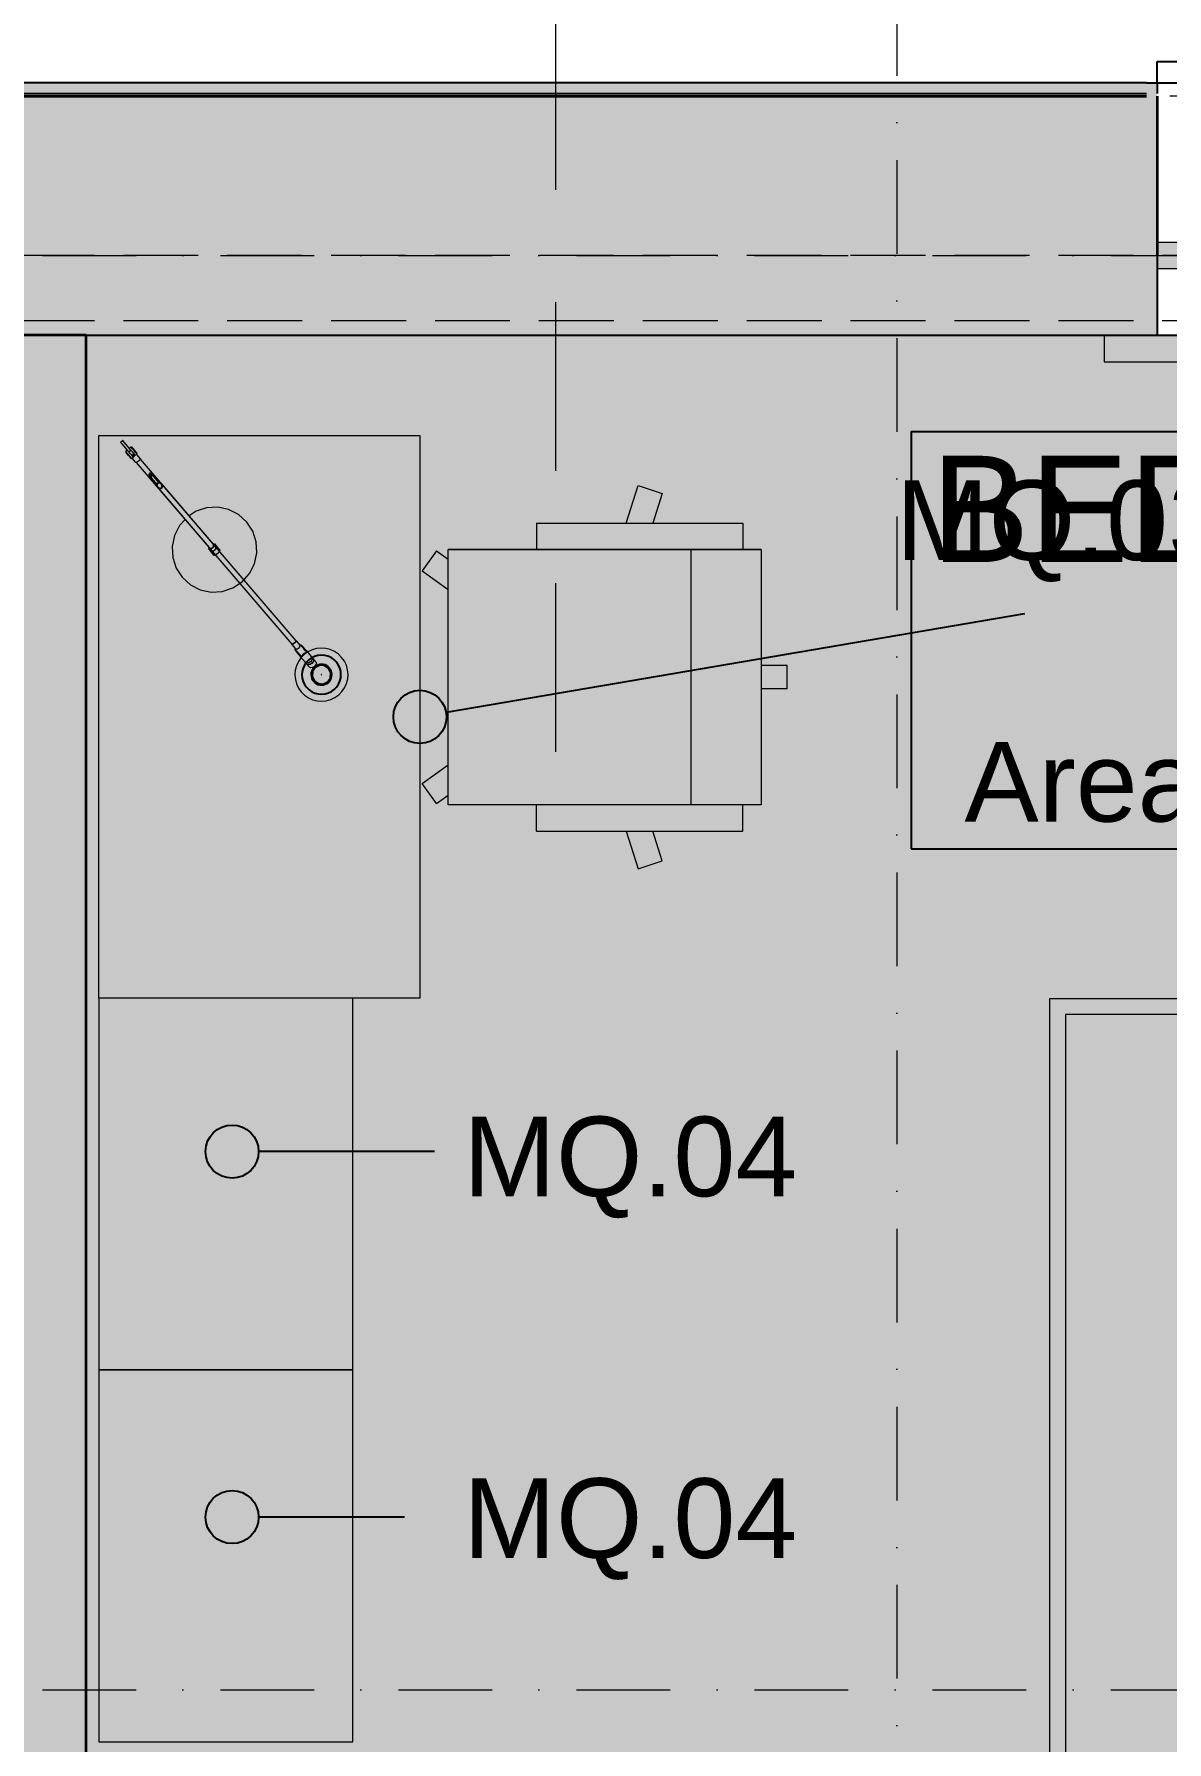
# Model space of a CAD drawing. Header units: millimetres. Extents: x -14278 to 103595, y -22378 to 34603.
# Drawn here: x 66065 to 68198, y -5315 to -2101 of the extents above; entities that cross this region are included whole.
import ezdxf
from ezdxf.enums import TextEntityAlignment as Align

# ---------------------------------------------------------------- set-up
doc = ezdxf.new("R2010")
doc.units = ezdxf.units.MM
doc.header["$MEASUREMENT"] = 0
for name, pattern in [('Dashed', [282.222223, 141.111112, -141.111112]), ('Dot & Dashed', [335.138881, 176.388884, -88.194442, 0, -70.555556]), ('Hidden Line', [195.611112, 141.111112, -54.5]), ('Long Dashed', [529.166651, 317.499995, -211.666656])]:
    doc.linetypes.add(name, pattern=pattern)
for name, color, linetype in [('A-Zz_20_10_90-T_TextFFEInternal', 7, 'Continuous'), ('A-Zz_60_50_80-P_MarkerSection', 7, 'Continuous'), ('NewA-Ee_25_10-M_WallsExternal', 7, 'Continuous'), ('NewA-Ee_25_10-M_WallsInternal', 7, 'Continuous'), ('NewA-Ee_30_10-M_Roofs', 7, 'Continuous'), ('NewA-Ee_30_40-M_Floors', 7, 'Continuous'), ('NewA-Ee_40_20-M_GeneralFFAndEInternalFixed', 7, 'Continuous'), ('NewA-Ee_40_20-M_GeneralFFAndEInternalMovable', 7, 'Continuous'), ('NewA-SL-M_SpacesInternal', 7, 'Continuous'), ('NewA-Ss_30_25-M_CeilingAndSoffitSystems', 7, 'Continuous'), ('NewA-Zz_20_10_90-T_TextFFEInternal', 7, 'Continuous'), ('NewA-Zz_35_40_80-M_GridStructural', 7, 'Continuous'), ('NewA-Zz_50_90_00-M_GrossInternal', 7, 'Continuous'), ('NewA-Zz_60_50_90-P_VoidOpening', 7, 'Continuous')]:
    doc.layers.add(name, color=color, linetype=linetype)
doc.styles.add('GENERATED_STYLE_1', font='')
doc.styles.get('GENERATED_STYLE_1').set_extended_font_data('Arial')

# ---------------------------------------------------------------- blocks, each defined once
blk = doc.blocks.new('Slab_29_2', base_point=(94289.5, -11216.8))
at = {"layer": 'NewA-Ee_30_40-M_Floors', "linetype": 'Continuous', "lineweight": 13}
blk.add_hatch(color=254, dxfattribs=at).paths.add_polyline_path([(94289.5, -11216.8), (94289.5, -4919.6), (96739.2, -4919.6), (96739.2, -2667.5), (62189.8, -2667.5), (62189.8, -11216.8)])
at = {"layer": 'NewA-Ee_30_40-M_Floors', "color": 6, "linetype": 'Continuous', "lineweight": 13, "flags": 128}
blk.add_lwpolyline([(94289.5, -11216.8), (62189.8, -11216.8), (62189.8, -2667.5), (96739.2, -2667.5), (96739.2, -4919.6), (94289.5, -4919.6)], close=True, dxfattribs=at)
blk = doc.blocks.new('BEDROOM_203_40_2', base_point=(68474.8, -3202.3))
at = {"layer": 'NewA-SL-M_SpacesInternal', "color": 253, "linetype": 'Continuous', "lineweight": 13}
for p, q in [((66163.1, -2667.5), (66163.1, -6670.9)), ((69991, -2667.5), (66163.1, -2667.5))]:
    blk.add_line(p, q, dxfattribs=at)
at = {"layer": 'NewA-SL-M_SpacesInternal', "linetype": 'Continuous'}
for p, q in [((67716.1, -2848.7), (67716.1, -3163)), ((67716.1, -2848.7), (69233.4, -2848.7)), ((67716.1, -3163), (67716.1, -3398.7)), ((67716.1, -3398.7), (67716.1, -3634.4)), ((67716.1, -3634.4), (69233.4, -3634.4))]:
    blk.add_line(p, q, dxfattribs=at)
at = {"layer": 'NewA-SL-M_SpacesInternal', "color": 5, "lineweight": 70, "style": 'GENERATED_STYLE_1'}
for tag, height, p in [('ROOM_NAME', 200, (68474.8, -2894.4)), ('ROOM_NUMBER', 150, (68474.8, -3197.3)), ('adj_text', 150, (68474.8, -3433))]:
    blk.add_attdef(tag, text='', height=height, dxfattribs=at).set_placement(p, align=Align.TOP_CENTER)
blk = doc.blocks.new('Slab_39_2', base_point=(66163.1, -2667.5))
at = {"layer": 'NewA-Ss_30_25-M_CeilingAndSoffitSystems', "linetype": 'Continuous', "lineweight": 0}
blk.add_hatch(color=255, dxfattribs=at).paths.add_polyline_path([(66163.1, -2667.5), (66163.1, -6670.9), (66987.5, -6670.9), (66987.5, -9621.9), (68216, -9621.9), (68216, -6670.9), (69991, -6670.9), (69991, -2667.5)])
at = {"layer": 'NewA-Ss_30_25-M_CeilingAndSoffitSystems', "color": 6, "linetype": 'Continuous', "lineweight": 13, "flags": 128}
blk.add_lwpolyline([(66163.1, -2667.5), (69991, -2667.5), (69991, -6670.9), (68216, -6670.9), (68216, -9621.9), (66987.5, -9621.9), (66987.5, -6670.9), (66163.1, -6670.9)], close=True, dxfattribs=at)
blk = doc.blocks.new('Double Window 19_2')
at = {"layer": 'NewA-Ee_25_10-M_WallsExternal', "linetype": 'Continuous', "lineweight": 13}
for points in [[(-750, 0), (-750, -50), (-700, -50), (-700, 0)], [(0, -50), (0, 0), (-50, 0), (-50, -50)], [(0, 0), (0, -50), (50, -50), (50, 0)], [(750, -50), (750, 0), (700, 0), (700, -50)]]:
    blk.add_hatch(color=104, dxfattribs=at).paths.add_polyline_path(points)
at = {"layer": 'NewA-Ee_25_10-M_WallsExternal', "linetype": 'Continuous'}
for p, q in [((-750, 300), (-750, 340)), ((-750, 340), (750, 340)), ((750, 340), (750, 300)), ((-700, 0), (-50, 0)), ((50, 0), (700, 0)), ((-750, -24.9), (-750, -50)), ((-700, -25), (-50, -25)), ((50, -25), (700, -25)), ((750, -24.9), (750, -50)), ((-50, -50), (-700, -50)), ((700, -50), (50, -50)), ((-750, -175.2), (750, -175.2))]:
    blk.add_line(p, q, dxfattribs=at)
at = {"layer": 'NewA-Ee_25_10-M_WallsExternal', "linetype": 'Dashed'}
blk.add_line((-750, 300), (750, 300), dxfattribs=at)
at = {"layer": 'NewA-Ee_25_10-M_WallsExternal', "color": 24, "linetype": 'Continuous', "lineweight": 13}
for p, q in [((-750, 0), (-700, 0)), ((-700, 0), (-700, -50)), ((-50, -50), (-50, 0)), ((-50, 0), (0, 0)), ((0, 0), (50, 0)), ((50, 0), (50, -50)), ((700, -50), (700, 0)), ((700, 0), (750, 0)), ((-700, -50), (-750, -50)), ((0, -50), (-50, -50)), ((50, -50), (0, -50)), ((750, -50), (700, -50))]:
    blk.add_line(p, q, dxfattribs=at)
at = {"layer": 'NewA-Ee_25_10-M_WallsExternal', "color": 92, "linetype": 'Continuous', "lineweight": 35}
for p, q in [((-750, 0), (-750, -24.9)), ((750, 0), (750, -24.9))]:
    blk.add_line(p, q, dxfattribs=at)
blk = doc.blocks.new('Wall_68_2', base_point=(62039.5, -2517.3))
at = {"layer": 'NewA-Ee_25_10-M_WallsExternal', "linetype": 'Continuous', "lineweight": 13}
for points in [[(68159.4, -2192.3), (61714.6, -2192.3), (61734.7, -2212.5), (68159.4, -2212.5)], [(61739.5, -2217.2), (62039.5, -2517.3), (68179.5, -2517.3), (68179.5, -2492.3), (68159.4, -2492.3), (68159.4, -2217.2)], [(68159.4, -2192.3), (68159.4, -2492.3), (68179.5, -2492.3), (68179.5, -2192.3)], [(62039.5, -2517.3), (62109.9, -2587.6), (68166.5, -2587.6), (68166.5, -2542.3), (68179.5, -2542.3), (68179.5, -2517.3)], [(68166.5, -2667.5), (68179.5, -2667.5), (68179.5, -2542.3), (68166.5, -2542.3)], [(68166.5, -2587.6), (62109.9, -2587.6), (62173.4, -2651.1), (68166.5, -2651.1)], [(68166.5, -2651.1), (62173.4, -2651.1), (62189.8, -2667.5), (68166.5, -2667.5)]]:
    blk.add_hatch(color=6, dxfattribs=at).paths.add_polyline_path(points)
at = {"layer": 'NewA-Ee_25_10-M_WallsExternal', "linetype": 'Continuous'}
for p, q in [((61734.7, -2212.5), (68159.4, -2212.5)), ((68159.4, -2192.3), (68179.5, -2192.3)), ((68179.5, -2192.3), (68179.5, -2212.5)), ((68179.5, -2517.3), (68179.5, -2542.3)), ((68179.5, -2542.3), (68179.5, -2587.6)), ((68179.5, -2587.6), (68179.5, -2651.1)), ((68166.5, -2667.5), (68179.5, -2667.5)), ((68179.5, -2651.1), (68179.5, -2667.5))]:
    blk.add_line(p, q, dxfattribs=at)
at = {"layer": 'NewA-Ee_25_10-M_WallsExternal', "color": 92, "linetype": 'Continuous', "lineweight": 35}
for p, q in [((61739.5, -2217.2), (68159.4, -2217.2)), ((68179.5, -2217.2), (68179.5, -2492.3)), ((68179.5, -2492.3), (68179.5, -2517.3))]:
    blk.add_line(p, q, dxfattribs=at)
at = {"layer": 'NewA-Ee_25_10-M_WallsExternal', "linetype": 'Continuous', "flags": 128}
for points in [[(68159.4, -2192.3), (61714.6, -2192.3)], [(62189.8, -2667.5), (68166.5, -2667.5)]]:
    blk.add_lwpolyline(points, dxfattribs=at)
at = {"layer": 'NewA-Ee_25_10-M_WallsExternal', "linetype": 'Continuous', "zscale": 1000}
blk.add_blockref('Double Window 19_2', (68929.5, -2492.3), dxfattribs=at)
blk = doc.blocks.new('Wall_84_2', base_point=(66013.1, -2667.5))
at = {"layer": 'NewA-Ee_25_10-M_WallsInternal', "linetype": 'Continuous', "lineweight": 13}
blk.add_hatch(color=6, dxfattribs=at).paths.add_polyline_path([(66013.1, -2667.5), (66013.1, -9771.9), (66163.1, -9621.9), (66163.1, -2667.5)])
at = {"layer": 'NewA-Ee_25_10-M_WallsInternal', "color": 92, "linetype": 'Continuous', "lineweight": 35, "flags": 128}
for points in [[(66163.1, -2667.5), (66013.1, -2667.5)], [(66163.1, -6670.9), (66163.1, -2667.5)]]:
    blk.add_lwpolyline(points, dxfattribs=at)
blk = doc.blocks.new('Morph_17_2', base_point=(62039.5, -17767.3))
at = {"layer": 'NewA-Ee_40_20-M_GeneralFFAndEInternalMovable', "linetype": 'Continuous'}
for p, q in [((66282.2, -2928.3), (66281.5, -2929.4)), ((66281.5, -2929.4), (66281.5, -2930.9)), ((66281.5, -2930.9), (66282.2, -2932.2)), ((66283.4, -2927.8), (66282.2, -2928.3)), ((66282.2, -2932.2), (66283.5, -2933.1)), ((66284.8, -2928), (66283.4, -2927.8)), ((66283.5, -2933.1), (66284.8, -2933.3)), ((66286, -2928.9), (66284.8, -2928)), ((66284.8, -2933.3), (66286.1, -2932.8)), ((66286.7, -2930.3), (66286, -2928.9)), ((66286.1, -2932.8), (66286.7, -2931.7)), ((66286.7, -2931.7), (66286.7, -2930.3)), ((66296.1, -2948.3), (66296, -2951.1)), ((66296, -2951.1), (66297.4, -2953.7)), ((66297.5, -2946.1), (66296.1, -2948.3)), ((66297.4, -2953.7), (66299.8, -2955.5)), ((66299.9, -2945.1), (66297.5, -2946.1)), ((66299.8, -2955.5), (66302.5, -2955.8)), ((66302.6, -2945.5), (66299.9, -2945.1)), ((66302.5, -2955.8), (66304.9, -2954.8)), ((66305, -2947.2), (66302.6, -2945.5)), ((66304.9, -2954.8), (66306.3, -2952.6)), ((66306.3, -2949.8), (66305, -2947.2)), ((66306.3, -2952.6), (66306.3, -2949.8)), ((66589.1, -3300.4), (66588.3, -3309.7)), ((66588.3, -3309.7), (66592.4, -3318.1)), ((66594.3, -3292.7), (66589.1, -3300.4)), ((66602.7, -3288.7), (66594.3, -3292.7)), ((66612, -3289.4), (66602.7, -3288.7)), ((66619.7, -3294.7), (66612, -3289.4)), ((66623.8, -3303.1), (66619.7, -3294.7)), ((66623.1, -3312.4), (66623.8, -3303.1)), ((66592.4, -3318.1), (66600.1, -3323.4)), ((66600.1, -3323.4), (66609.4, -3324.1)), ((66609.4, -3324.1), (66617.8, -3320.1)), ((66617.8, -3320.1), (66623.1, -3312.4))]:
    blk.add_line(p, q, dxfattribs=at)
at = {"layer": 'NewA-Ee_40_20-M_GeneralFFAndEInternalMovable', "color": 6, "linetype": 'Continuous', "lineweight": 13, "flags": 128}
for points in [[(66227.9, -2868.7), (66231.7, -2865.5)], [(66228.1, -2868.9), (66227.9, -2868.7)], [(66243.6, -2887), (66228.1, -2868.9)], [(66231.9, -2865.7), (66231.7, -2865.5)], [(66247.4, -2883.8), (66231.9, -2865.7)], [(66237.4, -2887.5), (66238.1, -2886.8)], [(66238.1, -2888.4), (66237.4, -2887.5)], [(66237.5, -2886.1), (66240.5, -2883.5)], [(66238.3, -2887.1), (66237.5, -2886.1)], [(66240.1, -2890.6), (66238.1, -2888.4)], [(66240.5, -2889.6), (66238.3, -2887.1)], [(66242.7, -2893.7), (66240.1, -2890.6)], [(66243.5, -2893.1), (66240.5, -2889.6)], [(66246.4, -2896.5), (66243.5, -2893.1)], [(66243.6, -2887), (66247.4, -2883.8)], [(66246.5, -2890.5), (66243.6, -2887)], [(66244.3, -2880.2), (66247.4, -2877.6)], [(66249.4, -2893.9), (66246.5, -2890.5)], [(66248.2, -2878.6), (66247.4, -2877.6)], [(66250.3, -2887.2), (66247.4, -2883.8)], [(66248, -2878.4), (66248.8, -2877.7)], [(66250.4, -2881.2), (66248.2, -2878.6)], [(66249.5, -2878.6), (66248.8, -2877.7)], [(66249.2, -2893.6), (66253, -2890.3)], [(66251.5, -2880.9), (66249.5, -2878.6)], [(66249.9, -2894.4), (66251.4, -2892.3)], [(66251.7, -2892.7), (66250.2, -2894.7)], [(66253.2, -2890.6), (66250.3, -2887.2)], [(66253.3, -2884.6), (66250.4, -2881.2)], [(66251.4, -2892.3), (66253.7, -2891.1)], [(66254.1, -2883.9), (66251.5, -2880.9)], [(66253.9, -2891.5), (66251.7, -2892.7)], [(66252.1, -2893.2), (66254.4, -2892)], [(66255.3, -2893.1), (66253.2, -2890.6)], [(66256.2, -2888), (66253.3, -2884.6)], [(66256.7, -2887), (66254.1, -2883.9)], [(66255.3, -2893), (66254.1, -2894.5)], [(66255.6, -2893.4), (66255.3, -2893.1)], [(66257.7, -2892.4), (66255.8, -2893.3)], [(66258.3, -2890.5), (66256.2, -2888)], [(66258.5, -2889.1), (66256.7, -2887)], [(66257.9, -2892.2), (66257.7, -2892.4)], [(66258, -2892.2), (66259.1, -2891.3)], [(66259.1, -2891.3), (66258.3, -2890.5)], [(66265.2, -2900), (66258.3, -2891.9)], [(66258.4, -2890.5), (66259.2, -2889.9)], [(66259.2, -2889.9), (66258.5, -2889.1)], [(66245.3, -2896.7), (66242.7, -2893.7)], [(66247.1, -2898.9), (66245.3, -2896.7)], [(66248.5, -2898.9), (66246.4, -2896.5)], [(66247.8, -2899.6), (66247.1, -2898.9)], [(66247.8, -2899.6), (66248.5, -2899)], [(66249.2, -2899.7), (66248.5, -2898.9)], [(66249.2, -2899.7), (66250.3, -2898.8)], [(66251.5, -2896.3), (66249.4, -2893.9)], [(66256.8, -2907.2), (66249.9, -2899.1)], [(66250.5, -2898.6), (66250.3, -2898.7)], [(66251.7, -2896.9), (66250.5, -2898.6)], [(66250.6, -2895.2), (66252.1, -2893.2)], [(66253.1, -2895.3), (66251.5, -2896.3)], [(66251.8, -2896.7), (66251.5, -2896.3)], [(66253.5, -2894.8), (66251.7, -2896.9)], [(66255.8, -2893.3), (66253.5, -2894.8)], [(66257.8, -2907.1), (66256.8, -2907.2)], [(66550.6, -3249.3), (66257.5, -2907.1)], [(66259.5, -2906.1), (66257.8, -2907.1)], [(66261.7, -2904.4), (66259.5, -2906.1)], [(66263.7, -2902.5), (66261.7, -2904.4)], [(66265, -2900.9), (66263.7, -2902.5)], [(66265.2, -2900), (66265, -2900.9)], [(66558.2, -3242.8), (66265.1, -2900.6)], [(66282.2, -2932.2), (66296.1, -2948.3)], [(66286, -2928.9), (66299.9, -2945.1)], [(66297.4, -2953.7), (66394.5, -3067.1)], [(66305, -2947.2), (66402.1, -3060.6)], [(66349.1, -3014.1), (66338.5, -3025.9), (66329.1, -3044.5), (66324.8, -3064.9), (66325.9, -3085.8), (66332.4, -3105.7), (66343.8, -3123.2), (66359.3, -3137.1), (66377.9, -3146.6), (66398.4, -3150.9), (66419.2, -3149.8), (66439.1, -3143.3), (66456.6, -3131.9), (66470.5, -3116.3), (66480, -3097.7), (66484.3, -3077.3), (66483.2, -3056.4), (66476.7, -3036.6), (66465.3, -3019.1), (66449.7, -3005.1), (66431.1, -2995.7), (66410.7, -2991.4), (66389.8, -2992.5), (66370, -2999), (66356.7, -3007.6)], [(66393.4, -3065.8), (66394.1, -3067.4)], [(66393.6, -3069.9), (66394.4, -3069.3)], [(66394.3, -3070.7), (66393.6, -3069.9)], [(66393.7, -3068.5), (66394.5, -3067.9)], [(66394.5, -3069.4), (66393.7, -3068.5)], [(66394.1, -3067.4), (66397.5, -3071.4)], [(66394.1, -3067.4), (66396.2, -3068.7)], [(66396.2, -3073), (66394.3, -3070.7)], [(66394.5, -3067.1), (66396.4, -3068.3)], [(66396.7, -3071.9), (66394.5, -3069.4)], [(66396.2, -3068.7), (66398.9, -3068.8)], [(66398.8, -3076), (66396.2, -3073)], [(66396.4, -3068.3), (66398.8, -3068.3)], [(66399.6, -3075.3), (66396.7, -3071.9)], [(66397.5, -3071.4), (66399.8, -3072.9)], [(66398.8, -3068.3), (66401.1, -3067.1)], [(66401.4, -3079), (66398.8, -3076)], [(66398.9, -3068.8), (66401.4, -3067.5)], [(66402.5, -3078.8), (66399.6, -3075.3)], [(66399.8, -3072.9), (66401.8, -3073.2)], [(66402.4, -3060.2), (66401, -3059.3)], [(66401.1, -3067.1), (66402.6, -3065.1)], [(66401.4, -3067.5), (66403.1, -3065.2)], [(66403.3, -3081.3), (66401.4, -3079)], [(66403, -3062.7), (66402.1, -3060.6)], [(66402.3, -3073.2), (66402.8, -3073.3)], [(66402.4, -3060.2), (66405.9, -3064.3)], [(66403.5, -3062.5), (66402.4, -3060.2)], [(66404.7, -3081.3), (66402.5, -3078.8)], [(66402.6, -3065.1), (66403, -3062.7)], [(66402.8, -3060.7), (66403.6, -3060)], [(66402.8, -3073.3), (66405.4, -3072.2)], [(66403.1, -3065.2), (66403.5, -3062.5)], [(66404, -3082.1), (66403.3, -3081.3)], [(66404.4, -3061), (66403.6, -3060)], [(66404, -3082.1), (66404.8, -3081.4)], [(66404.3, -3060.8), (66405, -3060.2)], [(66406.5, -3063.5), (66404.4, -3061)], [(66405.4, -3082.2), (66404.7, -3081.3)], [(66405.7, -3061), (66405, -3060.2)], [(66405.4, -3072.2), (66406.9, -3069.7)], [(66405.4, -3082.2), (66415.3, -3073.7)], [(66407.6, -3063.2), (66405.7, -3061)], [(66407, -3066.7), (66405.9, -3064.3)], [(66409.5, -3066.9), (66406.5, -3063.5)], [(66406.9, -3069.7), (66407, -3069.2)], [(66407, -3068.7), (66407, -3066.7)], [(66410.2, -3066.2), (66407.6, -3063.2)], [(66412.4, -3070.3), (66409.5, -3066.9)], [(66412.8, -3069.3), (66410.2, -3066.2)], [(66414.5, -3072.8), (66412.4, -3070.3)], [(66414.7, -3071.5), (66412.8, -3069.3)], [(66415.3, -3073.7), (66414.5, -3072.8)], [(66415.4, -3072.3), (66414.7, -3071.5)], [(66414.7, -3073), (66415.4, -3072.3)], [(66556.8, -3245.1), (66555, -3246.8)], [(66555.1, -3246.9), (66557.1, -3245)], [(66558, -3243.7), (66556.8, -3245.1)], [(66557.1, -3245), (66558.4, -3243.4)], [(66558.6, -3242.5), (66558, -3242.6)], [(66558.2, -3242.8), (66558, -3243.7)], [(66558.4, -3243.4), (66558.6, -3242.5)], [(66558.6, -3242.5), (66565.6, -3250.7)], [(66550.4, -3249.1), (66550.2, -3249.7)], [(66550.2, -3249.7), (66551.1, -3249.6)], [(66550.2, -3249.7), (66557.2, -3257.9)], [(66551.4, -3249.3), (66550.6, -3249.3)], [(66551.1, -3249.6), (66552.9, -3248.6)], [(66553, -3248.4), (66551.4, -3249.3)], [(66552.9, -3248.6), (66555.1, -3246.9)], [(66555, -3246.8), (66553, -3248.4)], [(66556.2, -3259.8), (66557, -3259.1)], [(66556.9, -3260.6), (66556.2, -3259.8)], [(66556.4, -3258.4), (66557.1, -3257.7)], [(66557.1, -3259.3), (66556.4, -3258.4)], [(66558.8, -3262.8), (66556.9, -3260.6)], [(66559.3, -3261.8), (66557.1, -3259.3)], [(66557.2, -3257.9), (66558.4, -3258.1)], [(66558.4, -3258.1), (66558.5, -3258.1), (66560.8, -3257.8)], [(66561.5, -3265.9), (66558.8, -3262.8)], [(66562.2, -3265.2), (66559.3, -3261.8)], [(66560.8, -3257.8), (66563.3, -3256.5)], [(66564.1, -3268.9), (66561.5, -3265.9)], [(66565.1, -3268.6), (66562.2, -3265.2)], [(66563.3, -3256.5), (66565, -3254.2)], [(66566, -3271.1), (66564.1, -3268.9)], [(66565.6, -3271.4), (66564.9, -3269.9)], [(66565, -3254.2), (66565.6, -3252), (66565.7, -3251.9)], [(66567.3, -3271.1), (66565.1, -3268.6)], [(66565.5, -3250.6), (66566.2, -3249.9)], [(66565.7, -3251.9), (66565.6, -3250.7)], [(66576, -3283.6), (66565.6, -3271.4)], [(66566.5, -3271.8), (66565.6, -3271.4)], [(66566.7, -3271.9), (66566, -3271.1)], [(66567, -3250.8), (66566.2, -3249.9)], [(66566.7, -3271.9), (66567.4, -3271.3)], [(66567.6, -3272.1), (66566.8, -3271.9)], [(66566.9, -3250.7), (66567.6, -3250)], [(66569.2, -3253.3), (66567, -3250.8)], [(66568.1, -3272.1), (66567.3, -3271.1)], [(66568.3, -3250.8), (66567.6, -3250)], [(66567.9, -3271.9), (66567.6, -3272.1)], [(66568.1, -3272.1), (66569.1, -3271.2)], [(66570.2, -3253.1), (66568.3, -3250.8)], [(66572.1, -3256.8), (66569.2, -3253.3)], [(66569.9, -3270.3), (66569.3, -3270.8)], [(66572.5, -3267.3), (66569.9, -3270.3)], [(66572.8, -3256.1), (66570.2, -3253.1)], [(66575, -3260.2), (66572.1, -3256.8)], [(66575.9, -3265.1), (66572.5, -3267.3)], [(66575.4, -3259.1), (66572.8, -3256.1)], [(66577.2, -3262.7), (66575, -3260.2)], [(66577.3, -3261.4), (66575.4, -3259.1)], [(66576.5, -3264.6), (66575.9, -3265.1)], [(66576.3, -3260.2), (66577.7, -3261)], [(66576.9, -3264.5), (66577.9, -3263.6)], [(66577.9, -3263.6), (66577.2, -3262.7)], [(66578, -3262.2), (66577.3, -3261.4)], [(66577.3, -3262.8), (66578, -3262.2)], [(66588.2, -3273.2), (66577.7, -3261)], [(66577.7, -3261), (66577.9, -3262)], [(66578.1, -3263.1), (66577.8, -3263.4)], [(66577.9, -3262.3), (66578.1, -3263.1)], [(66589, -3275.9), (66588, -3279.2)], [(66588.2, -3273.2), (66589, -3275.9)], [(66590.5, -3276.3), (66588.4, -3273.9)], [(66590.1, -3275.9), (66590.7, -3276.1)], [(66590.5, -3276.3), (66591.3, -3278.9)], [(66591.5, -3278.8), (66590.5, -3282.1)], [(66595.6, -3282), (66590.7, -3276.1)], [(66590.7, -3276.1), (66591.5, -3278.8)], [(66578.5, -3284.9), (66576, -3283.6)], [(66578.7, -3286.4), (66576.6, -3283.9)], [(66578.5, -3286.6), (66578.3, -3285.9)], [(66582, -3284.4), (66578.5, -3284.9)], [(66583.5, -3292.4), (66578.5, -3286.6)], [(66581, -3287.8), (66578.5, -3286.6)], [(66581.1, -3287.6), (66578.7, -3286.4)], [(66584.4, -3287.3), (66581, -3287.8)], [(66584.5, -3287.1), (66581.1, -3287.6)], [(66585.4, -3282.3), (66582, -3284.4)], [(66586, -3293.6), (66583.5, -3292.4)], [(66587.9, -3285.3), (66584.4, -3287.3)], [(66587.8, -3285.1), (66584.5, -3287.1)], [(66588, -3279.2), (66585.4, -3282.3)], [(66589.4, -3293.2), (66586, -3293.6)], [(66590.3, -3282.1), (66587.8, -3285.1)], [(66590.5, -3282.1), (66587.9, -3285.3)], [(66592.9, -3291.1), (66589.4, -3293.2)], [(66591.3, -3278.9), (66590.3, -3282.1)], [(66595.5, -3288), (66592.9, -3291.1)], [(66596.5, -3284.6), (66595.5, -3288)], [(66595.6, -3282), (66596.5, -3284.6)], [(66605.8, -3306.2), (66605.7, -3306.3)], [(66605.7, -3306.3), (66605.7, -3306.5)], [(66605.7, -3306.5), (66605.8, -3306.6)], [(66606, -3306.1), (66605.8, -3306.2)], [(66605.8, -3306.6), (66605.9, -3306.7)], [(66605.9, -3306.7), (66606.1, -3306.8)], [(66606.2, -3306.1), (66606, -3306.1)], [(66606.1, -3306.8), (66606.3, -3306.7)], [(66606.3, -3306.2), (66606.2, -3306.1)], [(66606.4, -3306.4), (66606.3, -3306.2)], [(66606.3, -3306.7), (66606.4, -3306.5)], [(66606.4, -3306.5), (66606.4, -3306.4)]]:
    blk.add_lwpolyline(points, dxfattribs=at)
for points in [[(66559.2, -3324), (66563, -3331.9), (66568.1, -3338.9), (66574.3, -3345), (66581.5, -3350), (66589.4, -3353.6), (66597.9, -3355.7), (66606.6, -3356.4), (66615.2, -3355.6), (66623.6, -3353.2), (66631.5, -3349.5), (66638.6, -3344.4), (66644.7, -3338.2), (66649.6, -3331), (66653.2, -3323), (66655.4, -3314.6), (66656.1, -3305.9), (66655.2, -3297.2), (66652.9, -3288.8), (66649.1, -3281), (66644, -3273.9), (66637.8, -3267.8), (66630.6, -3262.9), (66622.7, -3259.3), (66614.2, -3257.1), (66605.5, -3256.4), (66596.9, -3257.3), (66588.5, -3259.6), (66580.6, -3263.4), (66573.5, -3268.4), (66567.4, -3274.7), (66562.5, -3281.9), (66558.9, -3289.8), (66556.7, -3298.2), (66556.1, -3306.9), (66556.9, -3315.6)], [(66590.9, -3319.4), (66593.4, -3321.9), (66596.2, -3323.8), (66599.4, -3325.3), (66602.8, -3326.1), (66606.3, -3326.4), (66609.7, -3326.1), (66613.1, -3325.1), (66616.2, -3323.6), (66619.1, -3321.6), (66621.5, -3319.1), (66623.5, -3316.2), (66624.9, -3313.1), (66625.8, -3309.7), (66626.1, -3306.2), (66625.7, -3302.7), (66624.8, -3299.4), (66623.3, -3296.2), (66621.2, -3293.4), (66618.8, -3291), (66615.9, -3289), (66612.7, -3287.6), (66609.3, -3286.7), (66605.9, -3286.4), (66602.4, -3286.8), (66599, -3287.7), (66595.9, -3289.2), (66593, -3291.2), (66590.6, -3293.7), (66588.6, -3296.6), (66587.2, -3299.8), (66586.3, -3303.1), (66586.1, -3306.6), (66586.4, -3310.1), (66587.3, -3313.4), (66588.8, -3316.6)]]:
    blk.add_lwpolyline(points, close=True, dxfattribs=at)
at = {"layer": 'NewA-Ee_40_20-M_GeneralFFAndEInternalMovable', "linetype": 'Continuous', "flags": 128}
blk.add_lwpolyline([(66569.3, -3306.8), (66569.9, -3313.2), (66571.6, -3319.3), (66574.4, -3325.1), (66578.1, -3330.3), (66582.7, -3334.8), (66588, -3338.5), (66593.8, -3341.1), (66600, -3342.7), (66606.4, -3343.2), (66612.8, -3342.6), (66619, -3340.9), (66624.8, -3338.1), (66630, -3334.4), (66634.5, -3329.8), (66638.1, -3324.5), (66640.7, -3318.6), (66642.3, -3312.4), (66642.8, -3306), (66642.2, -3299.7), (66640.5, -3293.5), (66637.7, -3287.7), (66634, -3282.5), (66629.4, -3278), (66624.1, -3274.4), (66618.3, -3271.7), (66612.1, -3270.1), (66605.7, -3269.6), (66599.3, -3270.3), (66593.1, -3272), (66587.3, -3274.7), (66582.1, -3278.5), (66577.6, -3283.1), (66574, -3288.3), (66571.4, -3294.2), (66569.8, -3300.4)], close=True, dxfattribs=at)
blk = doc.blocks.new('Standard grid marker')
at = {"layer": 'NewA-Zz_35_40_80-M_GridStructural', "color": 6, "linetype": 'Dot & Dashed', "lineweight": 13}
blk.add_line((1000, 0), (18130.8, 0), dxfattribs=at)
at = {"layer": 'NewA-Zz_35_40_80-M_GridStructural', "style": 'GENERATED_STYLE_1'}
blk.add_attdef('AC_MarkerText_1', text='', height=250, rotation=90, dxfattribs=at).set_placement((-250, 14.3), align=Align.MIDDLE_CENTER)
blk = doc.blocks.new('Standard grid marker_2')
at = {"layer": 'NewA-Zz_35_40_80-M_GridStructural', "color": 6, "linetype": 'Dot & Dashed', "lineweight": 13}
blk.add_line((1000, 0), (40175.6, 0), dxfattribs=at)
at = {"layer": 'NewA-Zz_35_40_80-M_GridStructural', "style": 'GENERATED_STYLE_1'}
blk.add_attdef('AC_MarkerText_1', text='', height=250, dxfattribs=at).set_placement((41425.6, 14.3), align=Align.MIDDLE_CENTER)
blk = doc.blocks.new('Standard grid marker_4')
at = {"layer": 'NewA-Zz_35_40_80-M_GridStructural', "color": 6, "linetype": 'Dot & Dashed', "lineweight": 13}
blk.add_line((1000, 0), (40175.6, 0), dxfattribs=at)
blk = doc.blocks.new('Venetian Blind 19')
at = {"layer": 'NewA-Ee_40_20-M_GeneralFFAndEInternalFixed', "color": 1, "linetype": 'Continuous', "lineweight": 18}
for p, q in [((1700, 50), (0, 50)), ((0, 50), (0, 0)), ((1700, 0), (1700, 50)), ((0, 0), (1700, 0))]:
    blk.add_line(p, q, dxfattribs=at)
blk = doc.blocks.new('Office Desk Rect 19')
at = {"layer": 'NewA-Ee_40_20-M_GeneralFFAndEInternalMovable', "color": 1, "linetype": 'Continuous', "lineweight": 18}
for p, q in [((1058.8625, 604.8375), (0, 604.8375)), ((0, 604.8375), (0, 0)), ((1058.8625, 0), (1058.8625, 604.8375)), ((0, 0), (1058.8625, 0))]:
    blk.add_line(p, q, dxfattribs=at)
blk = doc.blocks.new('Office Chair 04 19')
at = {"layer": 'NewA-Ee_40_20-M_GeneralFFAndEInternalMovable', "color": 1, "linetype": 'Continuous', "lineweight": 18}
for p, q in [((335.5, 682), (335.5, 632.6)), ((335.5, 682), (379.5, 682)), ((379.5, 682), (379.5, 632.6)), ((597.6, 632.6), (117.3, 632.6)), ((117.3, 632.6), (117.3, 43.3)), ((117.3, 632.6), (117.3, 43.3)), ((597.6, 632.6), (597.6, 43.3)), ((597.6, 43.3), (597.6, 632.6)), ((597.6, 632.6), (597.6, 43.3)), ((67.3, 210.1), (67.3, 598.2)), ((67.3, 598.2), (117.3, 598.2)), ((647.6, 598.2), (597.6, 598.2)), ((647.6, 210.1), (647.6, 598.2)), ((117.3, 501), (597.6, 501)), ((-3.2, 401.5), (11.5, 446.7)), ((11.5, 446.7), (67.3, 428.6)), ((703.4, 446.7), (647.6, 428.6)), ((718.1, 401.5), (703.4, 446.7)), ((67.3, 378.6), (-3.2, 401.5)), ((647.6, 378.6), (718.1, 401.5)), ((67.3, 210.1), (117.3, 210.1)), ((67.3, 210.1), (117.3, 210.1)), ((647.6, 210.1), (597.6, 210.1)), ((647.6, 210.1), (597.6, 210.1)), ((117.3, 43.3), (597.6, 43.3)), ((119.9, 21.7), (135.6, 43.3)), ((157.3, -5.4), (192.7, 43.3)), ((557.7, -5.4), (522.2, 43.3)), ((595, 21.7), (579.3, 43.3)), ((119.9, 21.7), (157.3, -5.4)), ((595, 21.7), (557.7, -5.4))]:
    blk.add_line(p, q, dxfattribs=at)
blk = doc.blocks.new('Bed Double 19')
at = {"layer": 'NewA-Ee_40_20-M_GeneralFFAndEInternalMovable', "color": 1, "linetype": 'Continuous', "lineweight": 18}
for p, q in [((1489.1, 1985.4), (0, 1985.4)), ((0, 1985.4), (0, 0)), ((1489.1, 0), (1489.1, 1985.4)), ((684.5, 1925.4), (60, 1925.4)), ((60, 1925.4), (60, 1505.4)), ((684.5, 1545.4), (684.5, 1925.4)), ((1429.1, 1925.4), (804.5, 1925.4)), ((804.5, 1925.4), (804.5, 1545.4)), ((1429.1, 1505.4), (1429.1, 1925.4)), ((210, 1545.4), (30, 1365.4)), ((170, 1505.4), (210, 1545.4)), ((210, 1545.4), (684.5, 1545.4)), ((744.5, 1545.4), (210, 1545.4)), ((210, 1545.4), (210, 1365.4)), ((1279.1, 1545.4), (744.5, 1545.4)), ((804.5, 1545.4), (1279.1, 1545.4)), ((1279.1, 1545.4), (1319.1, 1505.4)), ((1459.1, 1365.4), (1279.1, 1545.4)), ((1279.1, 1545.4), (1279.1, 1365.4)), ((60, 1505.4), (170, 1505.4)), ((1319.1, 1505.4), (1429.1, 1505.4)), ((30, 1365.4), (30, 30)), ((30, 1365.4), (210, 1365.4)), ((1459.1, 1365.4), (1279.1, 1365.4)), ((1459.1, 30), (1459.1, 1365.4)), ((0, 0), (1489.1, 0)), ((30, 30), (744.5, 30)), ((744.5, 30), (1459.1, 30))]:
    blk.add_line(p, q, dxfattribs=at)
blk = doc.blocks.new('Credenza 19_2')
at = {"layer": 'NewA-Ee_40_20-M_GeneralFFAndEInternalMovable', "color": 1, "linetype": 'Continuous', "lineweight": 18}
for p, q in [((700, 478.4), (0, 478.4)), ((0, 478.4), (0, 0)), ((700, 0), (700, 478.4)), ((0, 0), (700, 0))]:
    blk.add_line(p, q, dxfattribs=at)
blk = doc.blocks.new('Beam_16_2', base_point=(96889.5, -11217.3))
at = {"layer": 'NewA-Ee_30_10-M_Roofs', "color": 6, "linetype": 'Hidden Line', "lineweight": 13}
blk.add_line((96889.5, -2517.3), (62039.5, -2517.3), dxfattribs=at)
blk = doc.blocks.new('Line_70_2', base_point=(66762.4, -4892.2))
at = {"layer": 'NewA-Zz_20_10_90-T_TextFFEInternal', "linetype": 'Continuous'}
blk.add_hatch(color=256, dxfattribs=at).paths.add_polyline_path([(66487.7, -4892.2), (66483.9, -4873.1), (66473, -4856.8), (66456.8, -4846), (66437.7, -4842.2), (66418.5, -4846), (66402.3, -4856.8), (66391.5, -4873.1), (66387.7, -4892.2), (66391.5, -4911.3), (66402.3, -4927.5), (66418.5, -4938.4), (66437.7, -4942.2), (66456.8, -4938.4), (66473, -4927.5), (66483.9, -4911.3)])
blk.add_line((66762.4, -4892.2), (66487.7, -4892.2), dxfattribs=at)
blk.add_circle((66437.7, -4892.2), 50, dxfattribs=at)
blk = doc.blocks.new('Line_71_2', base_point=(66819, -4204.2))
at = {"layer": 'NewA-Zz_20_10_90-T_TextFFEInternal', "linetype": 'Continuous'}
blk.add_hatch(color=256, dxfattribs=at).paths.add_polyline_path([(66487.7, -4204.2), (66483.9, -4185), (66473, -4168.8), (66456.8, -4158), (66437.7, -4154.2), (66418.5, -4158), (66402.3, -4168.8), (66391.5, -4185), (66387.7, -4204.2), (66391.5, -4223.3), (66402.3, -4239.5), (66418.5, -4250.3), (66437.7, -4254.2), (66456.8, -4250.3), (66473, -4239.5), (66483.9, -4223.3)])
blk.add_line((66819, -4204.2), (66487.7, -4204.2), dxfattribs=at)
blk.add_circle((66437.7, -4204.2), 50, dxfattribs=at)
blk = doc.blocks.new('Line_72_2', base_point=(67929.8, -3192.2))
at = {"layer": 'NewA-Zz_20_10_90-T_TextFFEInternal', "linetype": 'Continuous'}
blk.add_hatch(color=256, dxfattribs=at).paths.add_polyline_path([(66841.4, -3385.9), (66837.6, -3366.8), (66826.8, -3350.5), (66810.6, -3339.7), (66791.4, -3335.9), (66772.3, -3339.7), (66756.1, -3350.5), (66745.2, -3366.8), (66741.4, -3385.9), (66745.2, -3405), (66756.1, -3421.2), (66772.3, -3432.1), (66791.4, -3435.9), (66810.6, -3432.1), (66826.8, -3421.2), (66837.6, -3405)])
blk.add_line((67929.8, -3192.2), (66840.7, -3377.5), dxfattribs=at)
blk.add_circle((66791.4, -3385.9), 50, dxfattribs=at)
blk = doc.blocks.new('Label_163_2', base_point=(66762.4, -4734.9))
at = {"layer": 'A-Zz_20_10_90-T_TextFFEInternal', "insert": (67187.4, -4819.2), "char_height": 150, "attachment_point": 2, "style": 'GENERATED_STYLE_1'}
blk.add_mtext('\\fArial|b0|i0|c0|p34;MQ.04\\fArial|b0|i0|c0|p34;\\fArial|b0|i0|c0|p34;\\fArial|b0|i0|c0|p34;\\fArial|b0|i0|c0|p34;\\fArial|b0|i0|c0|p34;\\fArial|b0|i0|c0|p34;\\fArial|b0|i0|c0|p34;\\fArial|b0|i0|c0|p34;\\fArial|b0|i0|c0|p34;\\fArial|b0|i0|c0|p34;\\fArial|b0|i0|c0|p34;\\fArial|b0|i0|c0|p34;\\fArial|b0|i0|c0|p34;\\fArial|b0|i0|c0|p34;\\fArial|b0|i0|c0|p34;\\fArial|b0|i0|c0|p34;\\fArial|b0|i0|c0|p34;\\fArial|b0|i0|c0|p34;\\fArial|b0|i0|c0|p34;\\fArial|b0|i0|c0|p34;\\fArial|b0|i0|c0|p34;\\fArial|b0|i0|c0|p34;\\fArial|b0|i0|c0|p34;\\fArial|b0|i0|c0|p34;\\fArial|b0|i0|c0|p34;\\fArial|b0|i0|c0|p34;\\fArial|b0|i0|c0|p34;\\fArial|b0|i0|c0|p34;\\fArial|b0|i0|c0|p34;}', dxfattribs=at)
blk = doc.blocks.new('Label_164_2', base_point=(66762.4, -4054.1))
at = {"layer": 'A-Zz_20_10_90-T_TextFFEInternal', "insert": (67187.4, -4138.4), "char_height": 150, "attachment_point": 2, "style": 'GENERATED_STYLE_1'}
blk.add_mtext('\\fArial|b0|i0|c0|p34;MQ.04\\fArial|b0|i0|c0|p34;\\fArial|b0|i0|c0|p34;\\fArial|b0|i0|c0|p34;\\fArial|b0|i0|c0|p34;\\fArial|b0|i0|c0|p34;\\fArial|b0|i0|c0|p34;\\fArial|b0|i0|c0|p34;\\fArial|b0|i0|c0|p34;\\fArial|b0|i0|c0|p34;\\fArial|b0|i0|c0|p34;\\fArial|b0|i0|c0|p34;\\fArial|b0|i0|c0|p34;\\fArial|b0|i0|c0|p34;\\fArial|b0|i0|c0|p34;\\fArial|b0|i0|c0|p34;\\fArial|b0|i0|c0|p34;\\fArial|b0|i0|c0|p34;\\fArial|b0|i0|c0|p34;\\fArial|b0|i0|c0|p34;\\fArial|b0|i0|c0|p34;\\fArial|b0|i0|c0|p34;\\fArial|b0|i0|c0|p34;\\fArial|b0|i0|c0|p34;\\fArial|b0|i0|c0|p34;\\fArial|b0|i0|c0|p34;\\fArial|b0|i0|c0|p34;\\fArial|b0|i0|c0|p34;\\fArial|b0|i0|c0|p34;\\fArial|b0|i0|c0|p34;}', dxfattribs=at)
blk = doc.blocks.new('Label_165_2', base_point=(67577.2, -2856.5))
at = {"layer": 'A-Zz_20_10_90-T_TextFFEInternal', "insert": (68002.2, -2940.7), "char_height": 150, "attachment_point": 2, "style": 'GENERATED_STYLE_1'}
blk.add_mtext('\\fArial|b0|i0|c0|p34;MQ.03\\fArial|b0|i0|c0|p34;\\fArial|b0|i0|c0|p34;\\fArial|b0|i0|c0|p34;\\fArial|b0|i0|c0|p34;\\fArial|b0|i0|c0|p34;\\fArial|b0|i0|c0|p34;\\fArial|b0|i0|c0|p34;\\fArial|b0|i0|c0|p34;\\fArial|b0|i0|c0|p34;\\fArial|b0|i0|c0|p34;\\fArial|b0|i0|c0|p34;\\fArial|b0|i0|c0|p34;\\fArial|b0|i0|c0|p34;\\fArial|b0|i0|c0|p34;\\fArial|b0|i0|c0|p34;\\fArial|b0|i0|c0|p34;\\fArial|b0|i0|c0|p34;\\fArial|b0|i0|c0|p34;\\fArial|b0|i0|c0|p34;\\fArial|b0|i0|c0|p34;\\fArial|b0|i0|c0|p34;\\fArial|b0|i0|c0|p34;\\fArial|b0|i0|c0|p34;\\fArial|b0|i0|c0|p34;\\fArial|b0|i0|c0|p34;\\fArial|b0|i0|c0|p34;\\fArial|b0|i0|c0|p34;\\fArial|b0|i0|c0|p34;\\fArial|b0|i0|c0|p34;}', dxfattribs=at)
blk = doc.blocks.new('Cutting Plane_21_2', base_point=(67047.6, -20036.2))
at = {"layer": 'A-Zz_60_50_80-P_MarkerSection', "color": 6, "linetype": 'Long Dashed', "lineweight": 13}
blk.add_line((67047.6, -3451.9), (67047.6, 748.1), dxfattribs=at)
blk = doc.blocks.new('Beam_18_2', base_point=(96889.5, -11340.6))
at = {"layer": 'NewA-Zz_60_50_90-P_VoidOpening', "color": 6, "linetype": 'Hidden Line', "lineweight": 13}
blk.add_line((96889.5, -2640.6), (62039.5, -2640.6), dxfattribs=at)

msp = doc.modelspace()

# ---------------------------------------------------------------- hatches: boundary and pattern name
at = {"layer": 'NewA-Zz_50_90_00-M_GrossInternal', "linetype": 'Continuous', "lineweight": 140}
msp.add_hatch(color=1, dxfattribs=at).paths.add_polyline_path([(62189.8, -2667.5), (96739.2, -2667.5), (96739.2, -11067), (67539.2, -11067), (67539.2, -15617), (64089.8, -15617), (64089.8, -11067), (62189.8, -11067)])

# ---------------------------------------------------------------- linework, layer by layer
at = {"layer": 'NewA-Zz_50_90_00-M_GrossInternal', "linetype": 'Continuous', "flags": 128}
msp.add_lwpolyline([(62189.8, -2667.5), (96739.2, -2667.5), (96739.2, -11067), (67539.2, -11067), (67539.2, -15617), (64089.8, -15617), (64089.8, -11067), (62189.8, -11067)], close=True, dxfattribs=at)

# ---------------------------------------------------------------- block references
at = {"layer": 'A-Zz_20_10_90-T_TextFFEInternal', "color": 6, "linetype": 'Continuous', "lineweight": 13}
for name, p in [('Label_165_2', (67577.2, -2856.5)), ('Label_164_2', (66762.4, -4054.1)), ('Label_163_2', (66762.4, -4734.9))]:
    msp.add_blockref(name, p, dxfattribs=at)
at = {"layer": 'A-Zz_60_50_80-P_MarkerSection', "color": 6, "lineweight": 13}
msp.add_blockref('Cutting Plane_21_2', (67047.6, -20036.2), dxfattribs=at)
at = {"layer": 'NewA-Ee_25_10-M_WallsExternal', "color": 92, "lineweight": 35}
msp.add_blockref('Wall_68_2', (62039.5, -2517.3), dxfattribs=at)
at = {"layer": 'NewA-Ee_25_10-M_WallsInternal', "color": 92, "lineweight": 35}
msp.add_blockref('Wall_84_2', (66013.1, -2667.5), dxfattribs=at)
at = {"layer": 'NewA-Ee_30_10-M_Roofs', "color": 6, "lineweight": 13}
msp.add_blockref('Beam_16_2', (96889.5, -11217.3), dxfattribs=at)
at = {"layer": 'NewA-Ee_30_40-M_Floors', "color": 6, "linetype": 'Continuous', "lineweight": 13}
msp.add_blockref('Slab_29_2', (94289.5, -11216.8), dxfattribs=at)
at = {"layer": 'NewA-Ee_40_20-M_GeneralFFAndEInternalFixed', "color": 6, "linetype": 'Continuous', "lineweight": 13, "zscale": 1000}
msp.add_blockref('Venetian Blind 19', (68079.5, -2717.5), dxfattribs=at)
at = {"layer": 'NewA-Ee_40_20-M_GeneralFFAndEInternalMovable', "color": 6, "linetype": 'Continuous', "lineweight": 13, "xscale": -1, "zscale": 1000}
for name, p, rotation in [('Office Desk Rect 19', (66791.4, -2856.5), 90), ('Office Chair 04 19', (66801.1, -3668.6), 270)]:
    msp.add_blockref(name, p, dxfattribs=dict(at, rotation=rotation))
at = {"layer": 'NewA-Ee_40_20-M_GeneralFFAndEInternalMovable', "linetype": 'Continuous', "lineweight": 0}
msp.add_blockref('Morph_17_2', (62039.5, -17767.3), dxfattribs=at)
at = {"layer": 'NewA-Ee_40_20-M_GeneralFFAndEInternalMovable', "color": 6, "linetype": 'Continuous', "lineweight": 13, "zscale": 1000}
for name, p, rotation in [('Credenza 19_2', (66665, -4615.3), 90), ('Bed Double 19', (67976.8, -3916.4), 270), ('Credenza 19_2', (66665, -5315.3), 90)]:
    msp.add_blockref(name, p, dxfattribs=dict(at, rotation=rotation))
at = {"layer": 'NewA-SL-M_SpacesInternal', "linetype": 'Continuous'}
ref = msp.add_blockref('BEDROOM_203_40_2', (68474.8, -3202.3), dxfattribs=at)
ref.add_attrib('ROOM_NAME', 'BEDROOM', dxfattribs={"color": 5, "lineweight": 70, "height": 200, "style": 'GENERATED_STYLE_1'}).set_placement((68474.8, -2894.4), align=Align.TOP_CENTER)
ref.add_attrib('adj_text', 'Area: 18.9 m2', dxfattribs={"color": 5, "lineweight": 70, "height": 150, "style": 'GENERATED_STYLE_1'}).set_placement((68474.8, -3433), align=Align.TOP_CENTER)
at = {"layer": 'NewA-Ss_30_25-M_CeilingAndSoffitSystems', "color": 6, "linetype": 'Continuous', "lineweight": 13}
msp.add_blockref('Slab_39_2', (66163.1, -2667.5), dxfattribs=at)
at = {"layer": 'NewA-Zz_20_10_90-T_TextFFEInternal', "linetype": 'Continuous'}
for name, p in [('Line_72_2', (67929.8, -3192.2)), ('Line_71_2', (66819, -4204.2)), ('Line_70_2', (66762.4, -4892.2))]:
    msp.add_blockref(name, p, dxfattribs=at)
at = {"layer": 'NewA-Zz_35_40_80-M_GridStructural', "color": 1, "linetype": 'Continuous', "lineweight": 18, "zscale": 1000}
for name, p, rotation in [('Standard grid marker', (67689.5, 3), 270), ('Standard grid marker_4', (101562.8, -2217.3), 180)]:
    msp.add_blockref(name, p, dxfattribs=dict(at, rotation=rotation))
for p in [(60387.2, -2517.3), (60387.2, -5217.3)]:
    msp.add_blockref('Standard grid marker_2', p, dxfattribs=at)
at = {"layer": 'NewA-Zz_60_50_90-P_VoidOpening', "color": 6, "lineweight": 13}
msp.add_blockref('Beam_18_2', (96889.5, -11340.6), dxfattribs=at)

doc.saveas('drawing.dxf')
